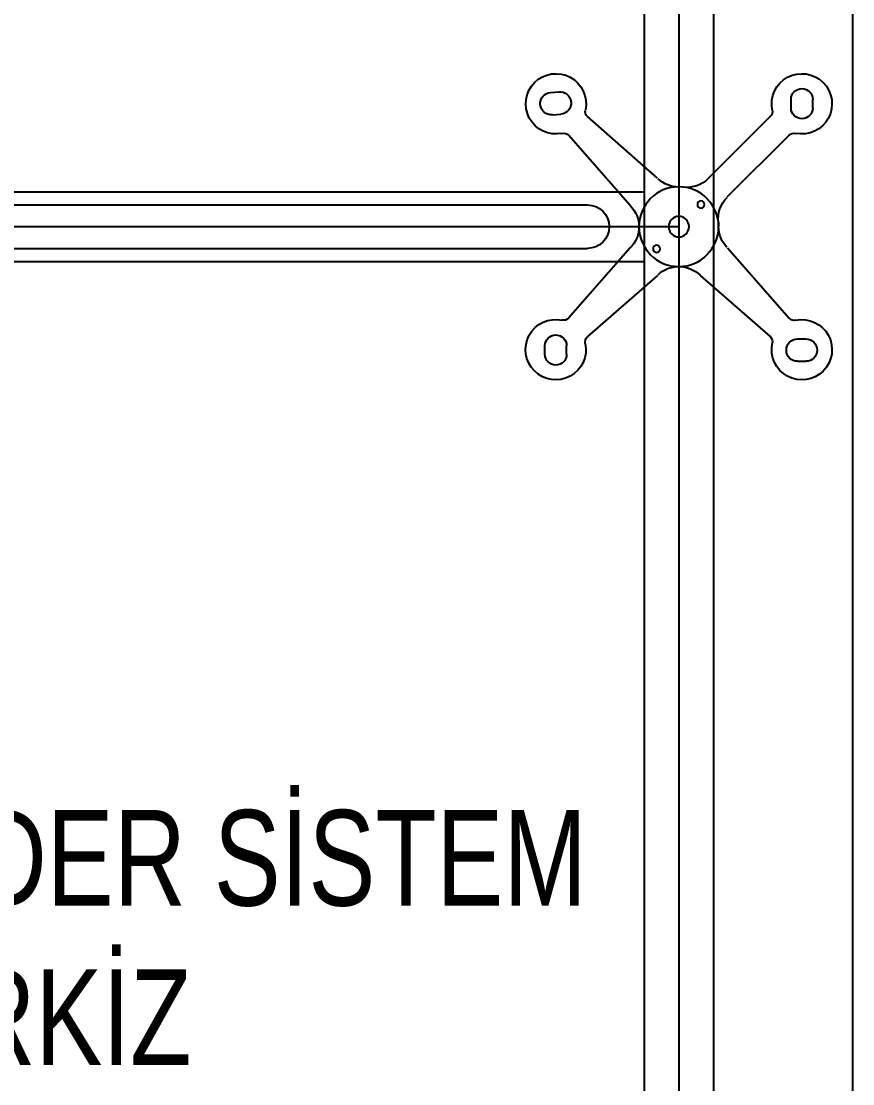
# Model space of a CAD drawing. Header units: inches. Extents: x 21 to 32698, y 13 to 3712.
# Drawn here: x 12906.1 to 13001.8, y 1748.5 to 1870.7 of the extents above; entities that cross this region are included whole.
import ezdxf

# ---------------------------------------------------------------- set-up
doc = ezdxf.new("R2010")
doc.units = ezdxf.units.IN
doc.header["$MEASUREMENT"] = 0
for name, color, linetype, lineweight in [('Z_MİM_$AUDIT_BAD_LAYER1', 8, 'Continuous', 25), ('Z_MİM_-KM-TEXT', 8, 'Continuous', 25), ('Z_MİM_-KM-WALL-PLASTER', 8, 'Continuous', 25), ('Z_MİM_CAM', 8, 'Continuous', 25), ('Z_MİM_drenaj levha', 8, 'Continuous', 25)]:
    doc.layers.add(name, color=color, linetype=linetype, lineweight=lineweight)
doc.styles.add('S1', font='arial.ttf', dxfattribs={"width": 0.75, "height": 11})

# ---------------------------------------------------------------- blocks, each defined once
blk = doc.blocks.new('BLK_MARKIZ_PL')
at = {"ltscale": 0.1}
for p, q in [((-87.85, 0, 0), (-87.85, -131.04, 0)), ((-86.35, 0, 0), (-86.35, -124.54, 0)), ((-81.35, 0, 0), (-81.35, -124.54, 0)), ((-79.85, 0, 0), (-79.85, -131.04, 0)), ((-199.85, -131.04, 0), (202.15, -131.04, 0)), ((-207.85, -139.04, 0), (210.15, -139.04, 0))]:
    blk.add_line(p, q, dxfattribs=at)
for centre, radius, start, end in [((-97.98, -120.9, 0), 3.47, 348.274, 281.7612), ((-69.7, -120.89, 0), 3.47, 258.274, 191.7612), ((-98, -120.39, 0), 1.29, 355.0806, 175.0806), ((-70.14, -120.89, 0), 1.25, 90.0176, 270.0176), ((-69.17, -120.89, 0), 1.25, 270.0176, 90.0176), ((-98.08, -121.36, 0), 1.29, 175.0806, 355.0806), ((-93.77, -121.77, 0), 0.832, 168.274, 225.0176), ((-73.91, -121.77, 0), 0.832, 315.0176, 11.7612), ((-97.1, -125.11, 0), 0.832, 45.0176, 101.7612), ((-70.58, -125.1, 0), 0.832, 78.274, 135.0176), ((-83.82, -127, 0), 3.47, 225.0176, 269.864), ((-83.86, -127, 0), 3.47, 270.1712, 315.0176), ((-91.87, -135.06, 0), 3.47, 0.1928, 43.7115), ((-75.8, -135.05, 0), 3.47, 136.3237, 179.8424), ((-91.84, -135.98, 0), 3.47, 315.0176, 6.6511), ((-75.8, -135.03, 0), 3.47, 180.1712, 225.0176), ((-84.77, -143.04, 0), 3.47, 82.8588, 135.0176), ((-83.91, -136.15, 0), 3.47, 262.8588, 270.4668), ((-83.85, -143.09, 0), 3.47, 46.3237, 90.4668), ((-97.98, -149.19, 0), 3.47, 78.274, 11.7612), ((-97.11, -144.98, 0), 0.832, 258.274, 315.0176), ((-69.69, -149.19, 0), 3.47, 168.274, 101.7612), ((-70.57, -144.98, 0), 0.832, 225.0176, 281.7612), ((-93.77, -148.31, 0), 0.832, 135.0176, 191.7612), ((-73.9, -148.31, 0), 0.832, 348.274, 45.0176), ((-69.65, -148.7, 0), 1.29, 0.0176, 180.0176), ((-98.49, -149.2, 0), 1.25, 90.0176, 270.0176), ((-97.51, -149.2, 0), 1.25, 270.0176, 90.0176), ((-69.65, -149.67, 0), 1.29, 180.0176, 0.0176)]:
    blk.add_arc(centre, radius, start, end)
at = {"layer": 'Z_MİM_$AUDIT_BAD_LAYER1'}
for p, q in [((-83.85, 0, 0), (-83.85, -135.04, 0)), ((-69.17, -119.65, 0), (-70.14, -119.65, 0)), ((-99.28, -120.28, 0), (-99.36, -121.25, 0)), ((-96.71, -120.5, 0), (-96.8, -121.47, 0)), ((-69.17, -122.14, 0), (-70.14, -122.14, 0)), ((-86.27, -129.45, 0), (-94.36, -122.36, 0)), ((-81.41, -129.45, 0), (-73.32, -122.36, 0)), ((-89.42, -132.6, 0), (-96.51, -124.52, 0)), ((-78.25, -132.6, 0), (-71.16, -124.51, 0)), ((-203.85, -135.04, 0), (206.15, -135.04, 0)), ((-78.25, -137.48, 0), (-71.16, -145.57, 0)), ((-96.52, -145.56, 0), (-89.38, -138.43, 0)), ((-94.36, -147.72, 0), (-87.23, -140.58, 0)), ((-81.4, -140.64, 0), (-73.32, -147.72, 0)), ((-97.51, -147.95, 0), (-98.49, -147.95, 0)), ((-97.51, -147.95, 0), (-98.49, -147.95, 0)), ((-97.51, -147.95, 0), (-97.51, -147.95, 0)), ((-70.94, -148.7, 0), (-70.94, -149.67, 0)), ((-68.36, -148.7, 0), (-68.36, -149.67, 0)), ((-97.51, -150.45, 0), (-98.48, -150.45, 0))]:
    blk.add_line(p, q, dxfattribs=at)
for centre, radius in [((-83.85, -135.04, 0), 4.58), ((-81.3, -132.49, 0), 0.416), ((-83.85, -135.04, 0), 1.18), ((-86.4, -137.59, 0), 0.416)]:
    blk.add_circle(centre, radius, dxfattribs=at)
at = {"layer": 'Z_MİM_CAM'}
blk.add_line((226.15, -155.04, 0), (-223.85, -155.04, 0), dxfattribs=at)
at = {"layer": 'Z_MİM_drenaj levha'}
blk.add_arc((-83.85, -124.54, 0), 2.5, 180, 0, dxfattribs=at)

msp = doc.modelspace()

# ---------------------------------------------------------------- block references
at = {"layer": 'Z_MİM_-KM-WALL-PLASTER', "ltscale": 1.5, "xscale": -1, "rotation": 89.99999999999991}
msp.add_blockref('BLK_MARKIZ_PL', (12846.71, 1763.24), dxfattribs=at)

# ---------------------------------------------------------------- texts
at = {"layer": 'Z_MİM_-KM-TEXT', "color": 7, "ltscale": 0.2, "insert": (12882.16, 1779.98), "char_height": 11, "attachment_point": 1, "style": 'S1'}
msp.add_mtext_dynamic_manual_height_columns('SPİDER SİSTEM\\PMARKİZ', width=131.3542, gutter_width=12.5, heights=[0], dxfattribs=at)

doc.saveas('drawing.dxf')
